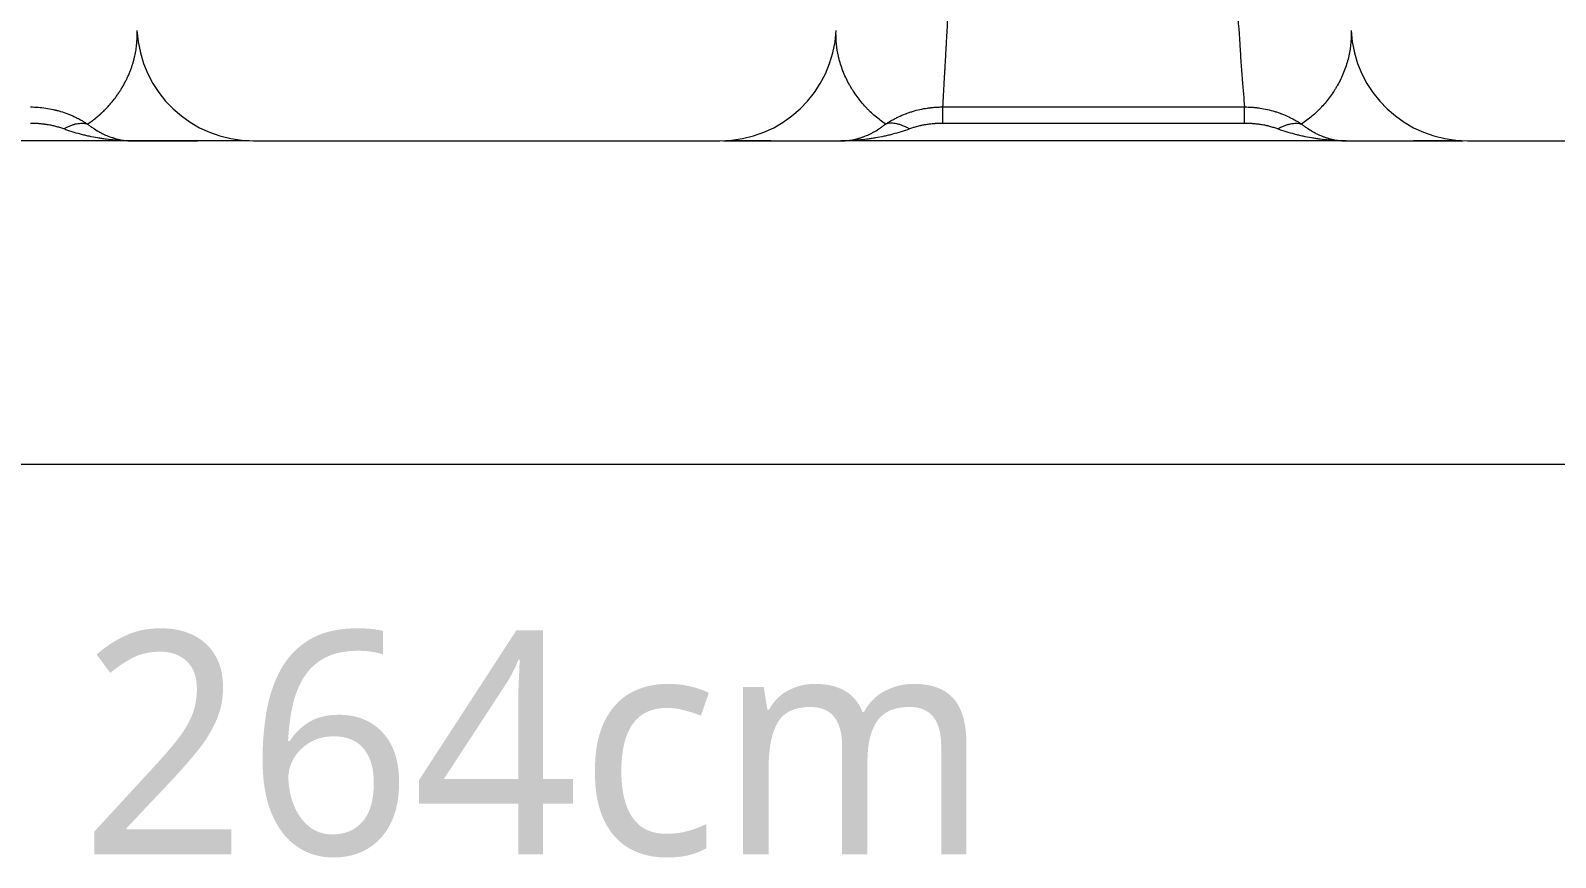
# Model space of a CAD drawing. Header units: millimetres. Extents: x 4664 to 8864, y -38 to 2932.
# Drawn here: x 5292.7 to 5429.4, y 961.8 to 1036 of the extents above; entities that cross this region are included whole.
import ezdxf

# ---------------------------------------------------------------- set-up
doc = ezdxf.new("R2010")
doc.units = ezdxf.units.MM
doc.styles.add('微軟正黑體-20', font='Microsoft JhengHei.ttf', dxfattribs={"height": 20})

msp = doc.modelspace()

# ---------------------------------------------------------------- linework, layer by layer
at = {"lineweight": 5}
for p, q in [((5374.51, 1029.12), (5401.55, 1029.12)), ((5401.55, 1027.65), (5374.51, 1027.65)), ((5301.82, 1026.08), (5256.52, 1026.08)), ((5312.68, 1026.08), (5354.51, 1026.08)), ((5410.67, 1026.08), (5365.37, 1026.08)), ((5421.54, 1026.08), (5463.36, 1026.08)), ((5120.81, 997.06), (5546.38, 997.06))]:
    msp.add_line(p, q, dxfattribs=at)
for centre, start, end in [((5312.68, 1036.53), 183, 270), ((5354.51, 1036.53), 270, 357), ((5421.54, 1036.53), 183, 270)]:
    msp.add_arc(centre, 10.45, start, end, dxfattribs=at)
msp.add_rational_spline([(5374.51, 1029.12), (5374.57, 1030.29), (5374.66, 1031.8), (5374.89, 1035.94), (5375.05, 1038.78), (5375.42, 1045.41), (5375.64, 1049.22), (5376.11, 1057.72), (5376.38, 1062.41), (5376.66, 1067.49)], [0.999999544474, 0.99999954423, 0.999999543916, 0.999999543051, 0.99999954246, 0.999999541072, 0.999999540276, 0.999999538496, 0.999999537513, 0.999999536446], degree=3, knots=[0, 0, 0, 0, 0.208565, 0.208565, 0.472377, 0.472377, 0.736188, 0.736188, 1, 1, 1, 1], dxfattribs=at)
for points, knots in [([(5399.38, 1067.49), (5399.49, 1065.09), (5399.6, 1062.77), (5399.72, 1060.27), (5399.74, 1059.86), (5399.77, 1059.38), (5399.78, 1059.16), (5399.78, 1059.07), (5399.78, 1059.04), (5399.78, 1059.04), (5399.78, 1059.04), (5399.78, 1059.04), (5399.78, 1059.04), (5399.78, 1059.03), (5399.79, 1059.02), (5399.79, 1058.98), (5399.82, 1058.37), (5399.85, 1057.79), (5399.93, 1056.16), (5399.98, 1055.1), (5400.08, 1053.05), (5400.13, 1052.05), (5400.23, 1050.11), (5400.33, 1048.24), (5400.47, 1045.6), (5400.56, 1043.96), (5400.61, 1043.07), (5400.62, 1042.94), (5400.63, 1042.81), (5400.63, 1042.77), (5400.63, 1042.74), (5400.63, 1042.73), (5400.63, 1042.73), (5400.63, 1042.73), (5400.63, 1042.72), (5400.63, 1042.72), (5400.63, 1042.72), (5400.63, 1042.72), (5400.63, 1042.72), (5400.64, 1042.67), (5400.65, 1042.42), (5400.67, 1042.18), (5400.7, 1041.59), (5400.77, 1040.43), (5400.83, 1039.34), (5400.96, 1037.23), (5401.04, 1035.94), (5401.16, 1034.18), (5401.2, 1033.62), (5401.27, 1032.56), (5401.31, 1032.06), (5401.42, 1030.65), (5401.49, 1029.83), (5401.55, 1029.12)], [0, 0, 0, 0, 0.125, 0.125, 0.140625, 0.148437, 0.152344, 0.15332, 0.153564, 0.153625, 0.153625, 0.153656, 0.153656, 0.153687, 0.153809, 0.154297, 0.15625, 0.1875, 0.1875, 0.25, 0.25, 0.3125, 0.3125, 0.375, 0.4375, 0.5, 0.5, 0.507812, 0.509766, 0.510742, 0.51123, 0.511475, 0.511597, 0.511658, 0.511688, 0.511703, 0.511703, 0.511711, 0.511711, 0.511719, 0.515625, 0.53125, 0.53125, 0.5625, 0.625, 0.625, 0.75, 0.75, 0.8125, 0.8125, 0.875, 0.875, 1, 1, 1, 1]), ([(5297.81, 1027.59), (5297.82, 1027.59), (5297.83, 1027.6), (5297.85, 1027.61), (5297.86, 1027.62), (5297.88, 1027.63), (5297.9, 1027.64), (5297.91, 1027.65), (5297.93, 1027.67), (5297.94, 1027.68), (5297.96, 1027.69), (5297.98, 1027.7), (5297.99, 1027.71), (5298.01, 1027.72), (5298.02, 1027.73), (5298.04, 1027.74), (5298.06, 1027.75), (5298.07, 1027.76), (5298.09, 1027.78), (5298.1, 1027.79), (5298.12, 1027.8), (5298.13, 1027.81), (5298.15, 1027.82), (5298.16, 1027.83), (5298.18, 1027.84), (5298.2, 1027.85), (5298.21, 1027.86), (5298.23, 1027.88), (5298.24, 1027.89), (5298.26, 1027.9), (5298.27, 1027.91), (5298.29, 1027.92), (5298.3, 1027.93), (5298.31, 1027.94), (5298.33, 1027.95), (5298.34, 1027.96), (5298.36, 1027.98), (5298.37, 1027.99), (5298.39, 1028), (5298.4, 1028.01), (5298.42, 1028.02), (5298.43, 1028.03), (5298.44, 1028.04), (5298.46, 1028.05), (5298.47, 1028.06), (5298.49, 1028.08), (5298.5, 1028.09), (5298.51, 1028.1), (5298.53, 1028.11), (5298.54, 1028.12), (5298.56, 1028.13), (5298.57, 1028.14), (5298.58, 1028.15), (5298.6, 1028.16), (5298.61, 1028.17), (5298.62, 1028.19), (5298.64, 1028.2), (5298.65, 1028.21), (5298.66, 1028.22), (5298.68, 1028.23), (5298.69, 1028.24), (5298.7, 1028.25), (5298.72, 1028.26), (5298.73, 1028.27), (5298.74, 1028.28), (5298.75, 1028.3), (5298.77, 1028.31), (5298.78, 1028.32), (5298.79, 1028.33), (5298.81, 1028.34), (5298.82, 1028.35), (5298.83, 1028.36), (5298.84, 1028.37), (5298.86, 1028.38), (5298.87, 1028.39), (5298.88, 1028.4), (5298.89, 1028.41), (5298.9, 1028.43), (5298.92, 1028.44), (5298.93, 1028.45), (5298.94, 1028.46), (5298.95, 1028.47), (5298.96, 1028.48), (5298.98, 1028.49), (5298.99, 1028.5), (5299, 1028.51), (5299.01, 1028.52), (5299.02, 1028.53), (5299.04, 1028.54), (5299.05, 1028.55), (5299.06, 1028.56), (5299.07, 1028.57), (5299.08, 1028.59), (5299.09, 1028.6), (5299.1, 1028.61), (5299.11, 1028.62), (5299.13, 1028.63), (5299.14, 1028.64), (5299.15, 1028.65), (5299.16, 1028.66), (5299.17, 1028.67), (5299.18, 1028.68), (5299.19, 1028.69), (5299.2, 1028.7), (5299.21, 1028.71), (5299.22, 1028.72), (5299.23, 1028.73), (5299.25, 1028.74), (5299.35, 1028.84), (5299.53, 1029.02), (5299.79, 1029.31), (5300.03, 1029.59), (5300.25, 1029.87), (5300.46, 1030.16), (5300.65, 1030.44), (5300.8, 1030.68), (5300.92, 1030.87), (5301.01, 1031.02), (5301.09, 1031.18), (5301.18, 1031.33), (5301.25, 1031.48), (5301.33, 1031.64), (5301.4, 1031.79), (5301.47, 1031.94), (5301.54, 1032.09), (5301.6, 1032.25), (5301.66, 1032.4), (5301.71, 1032.55), (5301.77, 1032.7), (5301.82, 1032.85), (5301.87, 1033), (5301.92, 1033.19), (5301.99, 1033.42), (5302.05, 1033.7), (5302.11, 1033.97), (5302.16, 1034.25), (5302.19, 1034.49), (5302.21, 1034.7), (5302.23, 1034.88), (5302.24, 1035.06), (5302.25, 1035.19), (5302.25, 1035.27), (5302.26, 1035.31), (5302.26, 1035.35), (5302.26, 1035.38), (5302.26, 1035.42), (5302.26, 1035.45), (5302.26, 1035.49), (5302.26, 1035.52), (5302.26, 1035.56), (5302.26, 1035.59), (5302.26, 1035.63), (5302.26, 1035.66), (5302.26, 1035.7), (5302.26, 1035.74), (5302.26, 1035.77), (5302.26, 1035.81), (5302.25, 1035.84), (5302.25, 1035.88), (5302.25, 1035.9), (5302.25, 1035.91)], [0, 0, 0, 0, 0.00224, 0.004475, 0.006703, 0.008926, 0.011142, 0.013352, 0.015557, 0.017755, 0.019948, 0.022134, 0.024314, 0.026488, 0.028657, 0.030819, 0.032975, 0.035125, 0.037269, 0.039407, 0.041539, 0.043665, 0.045785, 0.047899, 0.050007, 0.052109, 0.054205, 0.056295, 0.058379, 0.060456, 0.062528, 0.064594, 0.066653, 0.068707, 0.070754, 0.072796, 0.074831, 0.076861, 0.078884, 0.080901, 0.082912, 0.084918, 0.086917, 0.08891, 0.090897, 0.092878, 0.094853, 0.096821, 0.098784, 0.100741, 0.102691, 0.104636, 0.106574, 0.108507, 0.110433, 0.112354, 0.114268, 0.116176, 0.118078, 0.119974, 0.121864, 0.123748, 0.125625, 0.127497, 0.129363, 0.131222, 0.133076, 0.134923, 0.136764, 0.138599, 0.140428, 0.142251, 0.144068, 0.145879, 0.147684, 0.149482, 0.151275, 0.153061, 0.154842, 0.156616, 0.158384, 0.160146, 0.161902, 0.163652, 0.165396, 0.167133, 0.168865, 0.17059, 0.172309, 0.174023, 0.17573, 0.177431, 0.179125, 0.180814, 0.182497, 0.184173, 0.185844, 0.187508, 0.189166, 0.190818, 0.192464, 0.194104, 0.195737, 0.197365, 0.198986, 0.200601, 0.202211, 0.203814, 0.20541, 0.247712, 0.288641, 0.328192, 0.366359, 0.403135, 0.438516, 0.472494, 0.490764, 0.508823, 0.52667, 0.544305, 0.561726, 0.578934, 0.595929, 0.612709, 0.629273, 0.645623, 0.661756, 0.677673, 0.693373, 0.708855, 0.72412, 0.739165, 0.766975, 0.794223, 0.820907, 0.847025, 0.872573, 0.889644, 0.906468, 0.923044, 0.93937, 0.942634, 0.94589, 0.949138, 0.952379, 0.955612, 0.958837, 0.962054, 0.965263, 0.968465, 0.971659, 0.974845, 0.978023, 0.981193, 0.984356, 0.98751, 0.990657, 0.993796, 0.996927, 1, 1, 1, 1]), ([(5369.38, 1027.59), (5369.05, 1027.8), (5368.58, 1028.16), (5368.14, 1028.55), (5367.96, 1028.73), (5367.92, 1028.76), (5367.85, 1028.83), (5367.75, 1028.94), (5367.37, 1029.34), (5366.92, 1029.88), (5366.57, 1030.39), (5366.41, 1030.65), (5366.35, 1030.73), (5366.25, 1030.91), (5365.99, 1031.35), (5365.67, 1032.01), (5365.45, 1032.6), (5365.32, 1033), (5365.26, 1033.2), (5365.03, 1034.11), (5364.92, 1034.85), (5364.93, 1035.62)], [0, 0, 0, 0, 0.129421, 0.194131, 0.194131, 0.210308, 0.210308, 0.226486, 0.258841, 0.388262, 0.452972, 0.452972, 0.485327, 0.485327, 0.517682, 0.647103, 0.711813, 0.711813, 0.776523, 0.776523, 1, 1, 1, 1]), ([(5411.11, 1035.91), (5411.14, 1035.04), (5411.04, 1034.2), (5410.78, 1033.2), (5410.72, 1033), (5410.59, 1032.6), (5410.37, 1032.01), (5410.06, 1031.35), (5409.8, 1030.91), (5409.69, 1030.73), (5409.64, 1030.65), (5409.47, 1030.39), (5409.13, 1029.88), (5408.68, 1029.34), (5408.3, 1028.94), (5408.19, 1028.83), (5408.12, 1028.76), (5408.08, 1028.73), (5407.9, 1028.55), (5407.46, 1028.16), (5406.99, 1027.8), (5406.67, 1027.59)], [0, 0, 0, 0, 0.244974, 0.244974, 0.307893, 0.307893, 0.370812, 0.496649, 0.528109, 0.528109, 0.559568, 0.559568, 0.622487, 0.748325, 0.779784, 0.795514, 0.795514, 0.811244, 0.811244, 0.874162, 1, 1, 1, 1]), ([(5292.7, 1029.12), (5292.93, 1029.12), (5293.16, 1029.11), (5293.61, 1029.08), (5293.84, 1029.05), (5294.29, 1028.99), (5294.51, 1028.95), (5294.79, 1028.88), (5294.85, 1028.87), (5294.93, 1028.85), (5294.96, 1028.84), (5295.01, 1028.83), (5295.15, 1028.79), (5295.29, 1028.75), (5295.61, 1028.66), (5295.82, 1028.58), (5296.14, 1028.46), (5296.24, 1028.42), (5296.45, 1028.33), (5296.55, 1028.29), (5296.75, 1028.19), (5296.85, 1028.14), (5296.98, 1028.08), (5297, 1028.07), (5297.05, 1028.04), (5297.12, 1028), (5297.2, 1027.96), (5297.34, 1027.88), (5297.44, 1027.82), (5297.62, 1027.71), (5297.71, 1027.65), (5297.81, 1027.59)], [0, 0, 0, 0, 0.125, 0.125, 0.25, 0.25, 0.375, 0.375, 0.40625, 0.40625, 0.421875, 0.421875, 0.4375, 0.5, 0.5, 0.625, 0.625, 0.6875, 0.6875, 0.75, 0.75, 0.8125, 0.8125, 0.828125, 0.828125, 0.84375, 0.875, 0.875, 0.9375, 0.9375, 1, 1, 1, 1]), ([(5369.38, 1027.59), (5369.47, 1027.65), (5369.56, 1027.71), (5369.75, 1027.82), (5369.84, 1027.88), (5370.03, 1027.98), (5370.13, 1028.04), (5370.33, 1028.14), (5370.43, 1028.19), (5370.73, 1028.33), (5370.94, 1028.42), (5371.18, 1028.51), (5371.2, 1028.52), (5371.26, 1028.54), (5371.34, 1028.57), (5371.42, 1028.6), (5371.58, 1028.65), (5371.68, 1028.69), (5372.01, 1028.79), (5372.23, 1028.85), (5372.68, 1028.95), (5372.9, 1028.99), (5373.18, 1029.03), (5373.24, 1029.04), (5373.33, 1029.05), (5373.36, 1029.05), (5373.41, 1029.06), (5373.56, 1029.08), (5373.81, 1029.1), (5374.05, 1029.11), (5374.22, 1029.12), (5374.28, 1029.12), (5374.39, 1029.12), (5374.45, 1029.12), (5374.51, 1029.12)], [0, 0, 0, 0, 0.0625, 0.0625, 0.125, 0.125, 0.1875, 0.1875, 0.25, 0.25, 0.375, 0.375, 0.390625, 0.390625, 0.40625, 0.4375, 0.4375, 0.5, 0.5, 0.625, 0.625, 0.75, 0.75, 0.78125, 0.78125, 0.796875, 0.796875, 0.8125, 0.875, 0.9375, 0.9375, 0.96875, 0.96875, 1, 1, 1, 1]), ([(5374.51, 1027.65), (5374.51, 1027.74), (5374.51, 1027.92), (5374.51, 1028.09), (5374.51, 1028.25), (5374.51, 1028.32), (5374.51, 1028.46), (5374.51, 1028.53), (5374.51, 1028.66), (5374.51, 1028.71), (5374.51, 1028.82), (5374.51, 1028.87), (5374.51, 1028.96), (5374.51, 1029), (5374.51, 1029.07), (5374.51, 1029.1), (5374.51, 1029.12)], [0, 0, 0, 0, 0.125, 0.25, 0.25, 0.375, 0.375, 0.5, 0.5, 0.625, 0.625, 0.75, 0.75, 0.875, 0.875, 1, 1, 1, 1]), ([(5401.55, 1027.65), (5401.55, 1027.74), (5401.55, 1027.92), (5401.55, 1028.09), (5401.55, 1028.25), (5401.55, 1028.32), (5401.55, 1028.46), (5401.55, 1028.53), (5401.55, 1028.66), (5401.55, 1028.71), (5401.55, 1028.82), (5401.55, 1028.87), (5401.55, 1028.96), (5401.55, 1029), (5401.55, 1029.07), (5401.55, 1029.1), (5401.55, 1029.12)], [0, 0, 0, 0, 0.125, 0.25, 0.25, 0.375, 0.375, 0.5, 0.5, 0.625, 0.625, 0.75, 0.75, 0.875, 0.875, 1, 1, 1, 1]), ([(5401.55, 1029.12), (5401.78, 1029.12), (5402.01, 1029.11), (5402.36, 1029.09), (5402.47, 1029.08), (5402.61, 1029.06), (5402.64, 1029.06), (5402.7, 1029.05), (5402.73, 1029.05), (5402.81, 1029.04), (5402.87, 1029.03), (5403.15, 1028.99), (5403.38, 1028.94), (5403.82, 1028.84), (5404.04, 1028.79), (5404.37, 1028.69), (5404.47, 1028.65), (5404.63, 1028.6), (5404.71, 1028.57), (5404.79, 1028.54), (5404.85, 1028.52), (5404.87, 1028.51), (5405.11, 1028.42), (5405.32, 1028.33), (5405.62, 1028.18), (5405.72, 1028.14), (5405.92, 1028.03), (5406.01, 1027.98), (5406.2, 1027.87), (5406.3, 1027.82), (5406.49, 1027.71), (5406.58, 1027.65), (5406.67, 1027.59)], [0, 0, 0, 0, 0.125, 0.125, 0.1875, 0.1875, 0.203125, 0.203125, 0.21875, 0.21875, 0.25, 0.25, 0.375, 0.375, 0.5, 0.5, 0.5625, 0.5625, 0.59375, 0.609375, 0.609375, 0.625, 0.625, 0.75, 0.75, 0.8125, 0.8125, 0.875, 0.875, 0.9375, 0.9375, 1, 1, 1, 1]), ([(5295.67, 1027.15), (5295.62, 1027.17), (5295.56, 1027.19), (5295.45, 1027.23), (5295.39, 1027.25), (5295.3, 1027.28), (5295.27, 1027.29), (5295.21, 1027.3), (5295.18, 1027.31), (5295.09, 1027.34), (5295.03, 1027.35), (5294.85, 1027.4), (5294.73, 1027.43), (5294.48, 1027.48), (5294.35, 1027.5), (5294.17, 1027.53), (5294.1, 1027.54), (5294.01, 1027.56), (5293.98, 1027.56), (5293.91, 1027.57), (5293.88, 1027.57), (5293.72, 1027.59), (5293.59, 1027.61), (5293.34, 1027.63), (5293.21, 1027.63), (5292.95, 1027.64), (5292.82, 1027.65), (5292.7, 1027.65)], [0, 0, 0, 0, 0.0625, 0.0625, 0.125, 0.125, 0.15625, 0.15625, 0.1875, 0.1875, 0.25, 0.25, 0.375, 0.375, 0.5, 0.5, 0.5625, 0.5625, 0.59375, 0.59375, 0.625, 0.625, 0.75, 0.75, 0.875, 0.875, 1, 1, 1, 1]), ([(5295.67, 1027.15), (5295.7, 1027.17), (5295.73, 1027.18), (5295.75, 1027.2), (5295.76, 1027.2), (5295.76, 1027.2), (5295.76, 1027.2), (5295.76, 1027.2), (5295.77, 1027.21), (5295.79, 1027.22), (5295.86, 1027.25), (5295.92, 1027.28), (5296.06, 1027.36), (5296.25, 1027.44), (5296.44, 1027.51), (5296.56, 1027.54), (5296.59, 1027.55), (5296.63, 1027.56), (5296.65, 1027.57), (5296.66, 1027.57), (5296.72, 1027.59), (5296.77, 1027.6), (5296.9, 1027.63), (5296.99, 1027.64), (5297.17, 1027.66), (5297.25, 1027.66), (5297.42, 1027.66), (5297.5, 1027.65), (5297.6, 1027.64), (5297.62, 1027.64), (5297.65, 1027.63), (5297.67, 1027.63), (5297.73, 1027.61), (5297.77, 1027.6), (5297.81, 1027.59)], [0, 0, 0, 0, 0.03125, 0.035156, 0.037109, 0.037109, 0.038086, 0.038086, 0.039063, 0.046875, 0.0625, 0.125, 0.125, 0.25, 0.375, 0.375, 0.40625, 0.421875, 0.421875, 0.4375, 0.4375, 0.5, 0.5, 0.625, 0.625, 0.75, 0.75, 0.875, 0.875, 0.90625, 0.90625, 0.9375, 0.9375, 1, 1, 1, 1]), ([(5301.79, 1026.08), (5301.54, 1026.08), (5301.28, 1026.09), (5300.76, 1026.11), (5300.51, 1026.12), (5299.99, 1026.17), (5299.74, 1026.2), (5299.42, 1026.24), (5299.35, 1026.24), (5299.22, 1026.26), (5299.16, 1026.27), (5298.97, 1026.3), (5298.84, 1026.32), (5298.46, 1026.39), (5298.2, 1026.44), (5297.82, 1026.52), (5297.69, 1026.55), (5297.5, 1026.59), (5297.44, 1026.61), (5297.31, 1026.64), (5297.25, 1026.66), (5296.93, 1026.74), (5296.68, 1026.81), (5296.3, 1026.93), (5296.17, 1026.97), (5295.92, 1027.06), (5295.8, 1027.1), (5295.67, 1027.15)], [0, 0, 0, 0, 0.125, 0.125, 0.25, 0.25, 0.375, 0.375, 0.40625, 0.40625, 0.4375, 0.4375, 0.5, 0.5, 0.625, 0.625, 0.6875, 0.6875, 0.71875, 0.71875, 0.75, 0.75, 0.875, 0.875, 0.9375, 0.9375, 1, 1, 1, 1]), ([(5297.81, 1027.59), (5297.89, 1027.52), (5297.98, 1027.46), (5298.14, 1027.34), (5298.22, 1027.28), (5298.47, 1027.12), (5298.63, 1027.01), (5298.82, 1026.91), (5298.84, 1026.9), (5298.88, 1026.87), (5298.94, 1026.84), (5299, 1026.81), (5299.13, 1026.74), (5299.21, 1026.7), (5299.46, 1026.58), (5299.63, 1026.51), (5299.88, 1026.42), (5299.96, 1026.39), (5300.06, 1026.36), (5300.09, 1026.35), (5300.13, 1026.34), (5300.19, 1026.32), (5300.25, 1026.3), (5300.46, 1026.24), (5300.63, 1026.2), (5300.96, 1026.14), (5301.13, 1026.12), (5301.38, 1026.1), (5301.46, 1026.09), (5301.63, 1026.08), (5301.71, 1026.08), (5301.8, 1026.08)], [0, 0, 0, 0, 0.0625, 0.0625, 0.125, 0.125, 0.25, 0.25, 0.265625, 0.265625, 0.28125, 0.3125, 0.3125, 0.375, 0.375, 0.5, 0.5, 0.5625, 0.5625, 0.578125, 0.578125, 0.59375, 0.625, 0.625, 0.75, 0.75, 0.875, 0.875, 0.9375, 0.9375, 1, 1, 1, 1]), ([(5365.38, 1026.08), (5365.38, 1026.08), (5365.39, 1026.08), (5365.39, 1026.08), (5365.4, 1026.08), (5365.42, 1026.08), (5365.45, 1026.08), (5365.49, 1026.08), (5365.55, 1026.08), (5365.59, 1026.08), (5365.72, 1026.09), (5365.8, 1026.1), (5366.05, 1026.12), (5366.22, 1026.14), (5366.55, 1026.2), (5366.72, 1026.24), (5366.91, 1026.29), (5366.93, 1026.3), (5366.97, 1026.31), (5367.04, 1026.33), (5367.1, 1026.35), (5367.22, 1026.39), (5367.31, 1026.42), (5367.56, 1026.51), (5367.73, 1026.58), (5367.97, 1026.7), (5368.06, 1026.74), (5368.16, 1026.79), (5368.18, 1026.81), (5368.22, 1026.83), (5368.29, 1026.86), (5368.35, 1026.9), (5368.56, 1027.01), (5368.72, 1027.12), (5368.97, 1027.28), (5369.05, 1027.34), (5369.21, 1027.46), (5369.29, 1027.52), (5369.38, 1027.59)], [0, 0, 0, 0, 0.001953, 0.001953, 0.003906, 0.007813, 0.015625, 0.03125, 0.03125, 0.0625, 0.0625, 0.125, 0.125, 0.25, 0.25, 0.375, 0.375, 0.390625, 0.390625, 0.40625, 0.4375, 0.4375, 0.5, 0.5, 0.625, 0.625, 0.6875, 0.6875, 0.703125, 0.703125, 0.71875, 0.75, 0.75, 0.875, 0.875, 0.9375, 0.9375, 1, 1, 1, 1]), ([(5371.51, 1027.15), (5371.26, 1027.06), (5371.01, 1026.97), (5370.5, 1026.81), (5370.25, 1026.74), (5369.93, 1026.66), (5369.87, 1026.64), (5369.74, 1026.61), (5369.68, 1026.59), (5369.49, 1026.55), (5369.36, 1026.52), (5368.98, 1026.43), (5368.72, 1026.38), (5368.34, 1026.32), (5368.21, 1026.3), (5368.02, 1026.27), (5367.95, 1026.26), (5367.83, 1026.24), (5367.76, 1026.23), (5367.44, 1026.19), (5367.18, 1026.17), (5366.67, 1026.12), (5366.41, 1026.11), (5366.03, 1026.09), (5365.9, 1026.09), (5365.7, 1026.08), (5365.64, 1026.08), (5365.54, 1026.08), (5365.49, 1026.08), (5365.45, 1026.08), (5365.41, 1026.08), (5365.4, 1026.08), (5365.38, 1026.08)], [0, 0, 0, 0, 0.125, 0.125, 0.25, 0.25, 0.28125, 0.28125, 0.3125, 0.3125, 0.375, 0.375, 0.5, 0.5, 0.5625, 0.5625, 0.59375, 0.59375, 0.625, 0.625, 0.75, 0.75, 0.875, 0.875, 0.9375, 0.9375, 0.96875, 0.96875, 0.984375, 0.992187, 0.992187, 1, 1, 1, 1]), ([(5371.51, 1027.15), (5371.41, 1027.21), (5371.31, 1027.26), (5371.12, 1027.35), (5371.03, 1027.4), (5370.83, 1027.47), (5370.74, 1027.51), (5370.55, 1027.56), (5370.46, 1027.59), (5370.28, 1027.62), (5370.19, 1027.64), (5370.02, 1027.65), (5369.93, 1027.66), (5369.76, 1027.66), (5369.68, 1027.65), (5369.52, 1027.63), (5369.45, 1027.61), (5369.38, 1027.59)], [0, 0, 0, 0, 0.125, 0.125, 0.25, 0.25, 0.375, 0.375, 0.5, 0.5, 0.625, 0.625, 0.75, 0.75, 0.875, 0.875, 1, 1, 1, 1]), ([(5374.51, 1027.65), (5374.44, 1027.65), (5374.38, 1027.65), (5374.25, 1027.64), (5374.12, 1027.64), (5373.99, 1027.63), (5373.89, 1027.63), (5373.86, 1027.63), (5373.79, 1027.62), (5373.76, 1027.62), (5373.6, 1027.61), (5373.47, 1027.59), (5373.22, 1027.56), (5373.09, 1027.55), (5372.84, 1027.5), (5372.71, 1027.48), (5372.57, 1027.45), (5372.55, 1027.45), (5372.52, 1027.44), (5372.48, 1027.43), (5372.43, 1027.42), (5372.34, 1027.4), (5372.28, 1027.38), (5372.09, 1027.34), (5371.97, 1027.3), (5371.8, 1027.25), (5371.74, 1027.23), (5371.62, 1027.19), (5371.56, 1027.17), (5371.51, 1027.15)], [0, 0, 0, 0, 0.0625, 0.0625, 0.125, 0.1875, 0.1875, 0.21875, 0.21875, 0.25, 0.25, 0.375, 0.375, 0.5, 0.5, 0.625, 0.625, 0.640625, 0.640625, 0.65625, 0.6875, 0.6875, 0.75, 0.75, 0.875, 0.875, 0.9375, 0.9375, 1, 1, 1, 1]), ([(5404.54, 1027.15), (5404.48, 1027.17), (5404.42, 1027.19), (5404.31, 1027.23), (5404.25, 1027.25), (5404.07, 1027.3), (5403.95, 1027.34), (5403.77, 1027.38), (5403.71, 1027.4), (5403.62, 1027.42), (5403.57, 1027.43), (5403.53, 1027.44), (5403.49, 1027.45), (5403.48, 1027.45), (5403.34, 1027.48), (5403.21, 1027.5), (5402.96, 1027.54), (5402.84, 1027.56), (5402.58, 1027.59), (5402.45, 1027.61), (5402.29, 1027.62), (5402.26, 1027.62), (5402.2, 1027.63), (5402.16, 1027.63), (5402.07, 1027.63), (5402, 1027.64), (5401.81, 1027.64), (5401.68, 1027.65), (5401.55, 1027.65)], [0, 0, 0, 0, 0.0625, 0.0625, 0.125, 0.125, 0.25, 0.25, 0.3125, 0.3125, 0.34375, 0.359375, 0.359375, 0.375, 0.375, 0.5, 0.5, 0.625, 0.625, 0.75, 0.75, 0.78125, 0.78125, 0.8125, 0.8125, 0.875, 0.875, 1, 1, 1, 1]), ([(5404.54, 1027.15), (5404.63, 1027.21), (5404.73, 1027.26), (5404.92, 1027.35), (5405.02, 1027.4), (5405.21, 1027.47), (5405.3, 1027.51), (5405.49, 1027.56), (5405.58, 1027.59), (5405.76, 1027.62), (5405.85, 1027.64), (5406.03, 1027.65), (5406.11, 1027.66), (5406.28, 1027.66), (5406.36, 1027.65), (5406.52, 1027.63), (5406.6, 1027.61), (5406.67, 1027.59)], [0, 0, 0, 0, 0.125, 0.125, 0.25, 0.25, 0.375, 0.375, 0.5, 0.5, 0.625, 0.625, 0.75, 0.75, 0.875, 0.875, 1, 1, 1, 1]), ([(5410.65, 1026.08), (5410.39, 1026.08), (5410.13, 1026.09), (5409.62, 1026.11), (5409.36, 1026.12), (5408.85, 1026.17), (5408.59, 1026.2), (5408.27, 1026.24), (5408.21, 1026.24), (5408.08, 1026.26), (5407.89, 1026.29), (5407.7, 1026.32), (5407.31, 1026.39), (5407.06, 1026.44), (5406.68, 1026.52), (5406.55, 1026.55), (5406.36, 1026.59), (5406.3, 1026.61), (5406.17, 1026.64), (5406.11, 1026.66), (5405.79, 1026.74), (5405.54, 1026.81), (5405.04, 1026.97), (5404.78, 1027.06), (5404.54, 1027.15)], [0, 0, 0, 0, 0.125, 0.125, 0.25, 0.25, 0.375, 0.375, 0.40625, 0.40625, 0.4375, 0.5, 0.5, 0.625, 0.625, 0.6875, 0.6875, 0.71875, 0.71875, 0.75, 0.75, 0.875, 0.875, 1, 1, 1, 1]), ([(5406.67, 1027.59), (5406.75, 1027.52), (5406.83, 1027.46), (5406.99, 1027.34), (5407.08, 1027.28), (5407.32, 1027.12), (5407.49, 1027.02), (5407.69, 1026.9), (5407.75, 1026.86), (5407.82, 1026.83), (5407.86, 1026.81), (5407.88, 1026.8), (5407.98, 1026.74), (5408.07, 1026.7), (5408.31, 1026.58), (5408.48, 1026.51), (5408.73, 1026.42), (5408.81, 1026.39), (5408.94, 1026.35), (5409, 1026.33), (5409.06, 1026.31), (5409.11, 1026.3), (5409.13, 1026.3), (5409.31, 1026.24), (5409.48, 1026.2), (5409.82, 1026.14), (5409.98, 1026.12), (5410.23, 1026.1), (5410.32, 1026.09), (5410.49, 1026.08), (5410.57, 1026.08), (5410.65, 1026.08)], [0, 0, 0, 0, 0.0625, 0.0625, 0.125, 0.125, 0.25, 0.25, 0.28125, 0.296875, 0.296875, 0.3125, 0.3125, 0.375, 0.375, 0.5, 0.5, 0.5625, 0.5625, 0.59375, 0.609375, 0.609375, 0.625, 0.625, 0.75, 0.75, 0.875, 0.875, 0.9375, 0.9375, 1, 1, 1, 1]), ([(5301.59, 1026.08), (5302.21, 1026.09), (5303.39, 1026.09), (5304.95, 1026.09), (5306.24, 1026.09), (5307.24, 1026.09), (5308.04, 1026.1), (5308.79, 1026.1), (5309.57, 1026.1), (5310.39, 1026.1), (5311.15, 1026.11), (5311.49, 1026.11), (5311.62, 1026.11)], [0, 0, 0, 0, 0.124928, 0.24361, 0.345048, 0.429154, 0.495943, 0.562108, 0.645602, 0.746385, 0.864458, 1, 1, 1, 1]), ([(5301.8, 1026.08), (5301.8, 1026.08), (5301.81, 1026.08), (5301.81, 1026.08), (5301.82, 1026.08)], [0, 0, 0, 0, 0.500467, 1, 1, 1, 1]), ([(5312.29, 1026.08), (5312.16, 1026.08), (5312.01, 1026.08), (5311.3, 1026.08), (5310.54, 1026.08), (5307.79, 1026.08), (5305.3, 1026.08), (5302.28, 1026.08), (5302.05, 1026.08), (5301.82, 1026.08)], [0, 0, 0, 0, 0.094505, 0.094505, 0.38046, 0.38046, 0.952371, 0.952371, 1, 1, 1, 1]), ([(5354.84, 1026.08), (5354.98, 1026.08), (5355.15, 1026.08), (5355.89, 1026.08), (5356.65, 1026.08), (5359.4, 1026.08), (5361.89, 1026.08), (5364.91, 1026.08), (5365.14, 1026.08), (5365.37, 1026.08)], [0, 0, 0, 0, 0.108856, 0.108856, 0.390279, 0.390279, 0.953126, 0.953126, 1, 1, 1, 1]), ([(5355.42, 1026.12), (5355.46, 1026.11), (5355.6, 1026.11), (5355.95, 1026.11), (5356.3, 1026.1), (5356.64, 1026.1), (5357.12, 1026.1), (5357.81, 1026.1), (5358.86, 1026.1), (5360.14, 1026.09), (5361.32, 1026.09), (5362.22, 1026.09), (5362.84, 1026.09), (5363.63, 1026.09), (5364.56, 1026.09), (5365.25, 1026.09), (5365.6, 1026.08)], [0, 0, 0, 0, 0.095736, 0.172289, 0.229817, 0.274903, 0.320581, 0.412679, 0.505241, 0.62305, 0.73852, 0.773644, 0.815575, 0.868984, 0.933879, 1, 1, 1, 1]), ([(5410.45, 1026.08), (5411.07, 1026.09), (5412.24, 1026.09), (5413.81, 1026.09), (5415.1, 1026.09), (5416.1, 1026.09), (5416.9, 1026.1), (5417.64, 1026.1), (5418.42, 1026.1), (5419.24, 1026.1), (5420, 1026.11), (5420.35, 1026.11), (5420.48, 1026.11)], [0, 0, 0, 0, 0.124911, 0.243595, 0.345036, 0.429143, 0.495934, 0.5621, 0.645595, 0.74638, 0.864455, 1, 1, 1, 1]), ([(5410.65, 1026.08), (5410.66, 1026.08), (5410.66, 1026.08), (5410.67, 1026.08), (5410.67, 1026.08)], [0, 0, 0, 0, 0.500899, 1, 1, 1, 1]), ([(5410.67, 1026.08), (5410.9, 1026.08), (5411.13, 1026.08), (5414.15, 1026.08), (5416.64, 1026.08), (5419.4, 1026.08), (5420.15, 1026.08), (5420.86, 1026.08), (5421.01, 1026.08), (5421.13, 1026.08)], [0, 0, 0, 0, 0.047776, 0.047776, 0.621451, 0.621451, 0.908289, 0.908289, 1, 1, 1, 1])]:
    msp.add_open_spline(points, degree=3, knots=knots, dxfattribs=at)
for points in [[(5297.81, 1027.59), (5297.81, 1027.59), (5297.81, 1027.59), (5297.81, 1027.59)], [(5301.8, 1026.08), (5301.8, 1026.08), (5301.8, 1026.08), (5301.79, 1026.08)], [(5410.65, 1026.08), (5410.65, 1026.08), (5410.65, 1026.08), (5410.65, 1026.08)]]:
    msp.add_open_spline(points, degree=3, dxfattribs=at)

# ---------------------------------------------------------------- texts
at = {"lineweight": 5, "insert": (5297.17, 971.93), "char_height": 20, "width": 81.801, "attachment_point": 4, "style": '微軟正黑體-20'}
msp.add_mtext('264cm', dxfattribs=at)

doc.saveas('drawing.dxf')
